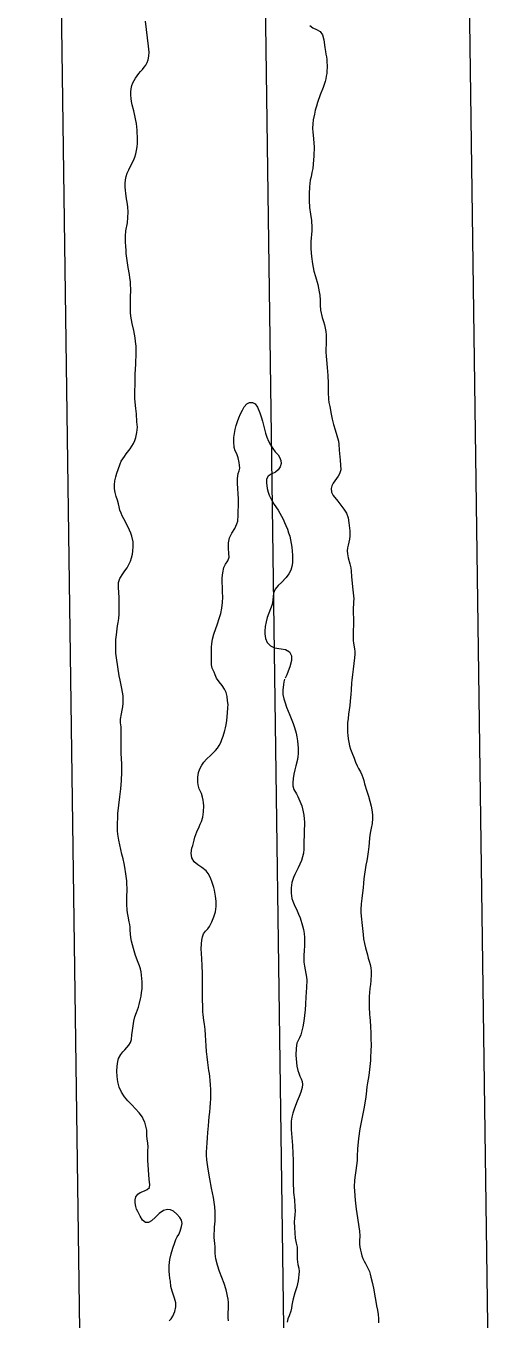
# Model space of a CAD drawing. Header units: metres. Extents: x 479526 to 481925, y 6484265 to 6487890.
# Drawn here: x 481283.66 to 481301.28, y 6486978.52 to 6487026.09 of the extents above; entities that cross this region are included whole.
import ezdxf

# ---------------------------------------------------------------- set-up
doc = ezdxf.new("R2010")
doc.units = ezdxf.units.M
doc.header["$LTSCALE"] = 0.5
doc.header["$MEASUREMENT"] = 0
doc.layers.add('isookk', color=7, linetype='CONTINUOUS')
doc.layers.add('uus kanal', color=7, linetype='CONTINUOUS')

msp = doc.modelspace()

# ---------------------------------------------------------------- linework, layer by layer
at = {"layer": 'isookk', "color": 1, "elevation": -1.5}
for points in [[(481288.9242, 6486978.4929), (481289.0007, 6486978.5669), (481289.0588, 6486978.6562), (481289.1396, 6486978.8312), (481289.175, 6486979.0056), (481289.1698, 6486979.149), (481289.1272, 6486979.3236), (481289.0372, 6486979.5776), (481288.9903, 6486979.7511), (481288.9699, 6486979.946), (481288.956, 6486980.0511), (481288.9342, 6486980.1947), (481288.9248, 6486980.3041), (481288.9217, 6486980.4138), (481288.9247, 6486980.5235), (481288.9338, 6486980.633), (481288.9489, 6486980.7418), (481288.994, 6486980.9569), (481289.0557, 6486981.1676), (481289.1297, 6486981.3744), (481289.1719, 6486981.4757), (481289.2198, 6486981.5747), (481289.2769, 6486981.6686), (481289.3364, 6486981.7859), (481289.3848, 6486981.9548), (481289.4021, 6486982.0737), (481289.375, 6486982.1902), (481289.3165, 6486982.2949), (481289.2133, 6486982.417), (481289.0889, 6486982.5173), (481288.9794, 6486982.5666), (481288.8636, 6486982.5787), (481288.7229, 6486982.5478), (481288.5634, 6486982.4398), (481288.426, 6486982.3047), (481288.2719, 6486982.1627), (481288.1718, 6486982.1097), (481288.0596, 6486982.1056), (481287.9478, 6486982.1899), (481287.8615, 6486982.3355), (481287.774, 6486982.509), (481287.7315, 6486982.5996), (481287.6973, 6486982.6938), (481287.6707, 6486982.8319), (481287.6733, 6486982.9442), (481287.7042, 6486983.0521), (481287.7701, 6486983.1432), (481287.8635, 6486983.2058), (481288.0207, 6486983.2669), (481288.1224, 6486983.3147), (481288.1991, 6486983.396), (481288.2149, 6486983.5067), (481288.1972, 6486983.6834), (481288.1674, 6486984.0373), (481288.1483, 6486984.3919), (481288.148, 6486984.7473), (481288.1524, 6486984.878), (481288.143, 6486985.0307), (481288.116, 6486985.1637), (481288.1093, 6486985.302), (481288.0997, 6486985.5022), (481288.0841, 6486985.601), (481288.0604, 6486985.6983), (481288.0284, 6486985.7931), (481287.9881, 6486985.8847), (481287.9401, 6486985.9726), (481287.8245, 6486986.1368), (481287.6917, 6486986.2868), (481287.5513, 6486986.4293), (481287.4125, 6486986.5733), (481287.2845, 6486986.7273), (481287.175, 6486986.8954), (481287.0922, 6486987.0781), (481287.0378, 6486987.2713), (481287.0101, 6486987.4702), (481287.0044, 6486987.6703), (481287.0154, 6486987.8506), (481287.0383, 6486988.0257), (481287.0689, 6486988.135), (481287.1504, 6486988.2846), (481287.2212, 6486988.3735), (481287.298, 6486988.4571), (481287.3758, 6486988.5398), (481287.4493, 6486988.6262), (481287.5102, 6486988.7219), (481287.5427, 6486988.831), (481287.5576, 6486988.9996), (481287.575, 6486989.1679), (481287.5981, 6486989.3357), (481287.6292, 6486989.5019), (481287.6703, 6486989.6662), (481287.7234, 6486989.8269), (481287.7958, 6486990.0171), (481287.8248, 6486990.1189), (481287.8712, 6486990.3252), (481287.8917, 6486990.4289), (481287.9144, 6486990.5588), (481287.9315, 6486990.6898), (481287.9393, 6486990.8216), (481287.9371, 6486990.9536), (481287.9272, 6486991.0787), (481287.9143, 6486991.1963), (481287.8949, 6486991.313), (481287.8686, 6486991.4283), (481287.835, 6486991.5418), (481287.7887, 6486991.664), (481287.694, 6486991.9212), (481287.6105, 6486992.1822), (481287.5747, 6486992.3146), (481287.5442, 6486992.4481), (481287.5202, 6486992.583), (481287.5038, 6486992.7191), (481287.4961, 6486992.8561), (481287.4887, 6486992.9583), (481287.4758, 6486993.0603), (481287.4589, 6486993.1615), (481287.4215, 6486993.3633), (481287.3992, 6486993.4902), (481287.3841, 6486993.6008), (481287.3693, 6486993.7901), (481287.3643, 6486993.98), (481287.367, 6486994.1405), (481287.377, 6486994.2716), (481287.3836, 6486994.4004), (481287.3761, 6486994.5305), (481287.3663, 6486994.6605), (481287.3365, 6486994.9195), (481287.2958, 6486995.1683), (481287.2694, 6486995.3036), (481287.232, 6486995.4752), (481287.1914, 6486995.6461), (481287.1493, 6486995.8166), (481287.1092, 6486995.9876), (481287.0739, 6486996.1598), (481287.0417, 6486996.3728), (481287.0305, 6486996.4997), (481287.0256, 6486996.6272), (481287.0263, 6486996.7545), (481287.0382, 6486997.0091), (481287.0449, 6486997.1379), (481287.0735, 6486997.443), (481287.1096, 6486997.747), (481287.1448, 6486998.0511), (481287.1719, 6486998.3563), (481287.1842, 6486998.6623), (481287.1855, 6486998.8155), (481287.1812, 6486998.9775), (481287.1702, 6486999.1394), (481287.1611, 6486999.3724), (481287.1615, 6486999.4857), (481287.1641, 6486999.7657), (481287.1669, 6487000.0458), (481287.1642, 6487000.1856), (481287.1566, 6487000.3257), (481287.1427, 6487000.4651), (481287.1389, 6487000.6), (481287.1683, 6487000.7998), (481287.1949, 6487000.9319), (481287.2185, 6487001.0646), (481287.2343, 6487001.1985), (481287.2395, 6487001.3332), (481287.2329, 6487001.4679), (481287.2149, 6487001.6015), (481287.1889, 6487001.7336), (481287.1502, 6487001.9156), (481287.1266, 6487002.034), (481287.094, 6487002.1997), (481287.0334, 6487002.5311), (481286.9867, 6487002.865), (481286.9717, 6487003.0328), (481286.9638, 6487003.201), (481286.9635, 6487003.3696), (481286.9709, 6487003.5378), (481286.9853, 6487003.7057), (481287.0304, 6487004.0396), (481287.0495, 6487004.154), (481287.0724, 6487004.307), (481287.0868, 6487004.461), (481287.0937, 6487004.6156), (481287.0922, 6487004.9249), (481287.0883, 6487005.0794), (481287.0738, 6487005.2634), (481287.058, 6487005.4474), (481287.0685, 6487005.6318), (481287.1146, 6487005.7787), (481287.2217, 6487005.9497), (481287.301, 6487006.0584), (481287.3774, 6487006.1694), (481287.4455, 6487006.2857), (481287.5018, 6487006.4083), (481287.5447, 6487006.5361), (481287.5746, 6487006.6675), (481287.5918, 6487006.7864), (481287.6066, 6487006.9557), (481287.6026, 6487007.1297), (481287.5561, 6487007.3368), (481287.5158, 6487007.4466), (481287.4691, 6487007.5539), (481287.3642, 6487007.7632), (481287.255, 6487007.9701), (481287.203, 6487008.0748), (481287.1563, 6487008.1821), (481287.1178, 6487008.2929), (481287.0918, 6487008.4071), (481287.0684, 6487008.5152), (481287.0265, 6487008.6549), (481286.9807, 6487008.7931), (481286.9411, 6487008.9333), (481286.9158, 6487009.0771), (481286.911, 6487009.223), (481286.9266, 6487009.3684), (481286.96, 6487009.5104), (481287.0039, 6487009.6493), (481287.0526, 6487009.7865), (481287.1216, 6487009.9901), (481287.1668, 6487010.0932), (481287.2808, 6487010.265), (481287.3509, 6487010.3578), (481287.4906, 6487010.5439), (481287.5561, 6487010.6401), (481287.6159, 6487010.7401), (481287.6667, 6487010.8448), (481287.7046, 6487010.9552), (481287.7379, 6487011.144), (481287.7513, 6487011.2434), (481287.7573, 6487011.3437), (481287.7408, 6487011.5289), (481287.7231, 6487011.8265), (481287.7067, 6487012.0246), (481287.6796, 6487012.2545), (481287.6667, 6487012.3905), (481287.6598, 6487012.5271), (481287.664, 6487012.6639), (481287.6724, 6487012.9115), (481287.6752, 6487013.1015), (481287.6819, 6487013.2915), (481287.693, 6487013.476), (481287.7026, 6487013.6556), (481287.7058, 6487013.7962), (481287.7093, 6487013.9275), (481287.7119, 6487014.19), (481287.7083, 6487014.3214), (481287.6946, 6487014.4902), (481287.6765, 6487014.6236), (481287.6528, 6487014.7562), (481287.6243, 6487014.8879), (481287.5626, 6487015.15), (481287.5358, 6487015.282), (481287.5153, 6487015.4151), (481287.5044, 6487015.5495), (481287.5034, 6487015.6843), (481287.5065, 6487015.8528), (481287.5098, 6487016.1688), (481287.5114, 6487016.3268), (481287.5123, 6487016.4315), (481287.5089, 6487016.5617), (481287.5002, 6487016.6919), (481287.4862, 6487016.8214), (481287.4675, 6487016.9504), (481287.4228, 6487017.2073), (481287.3805, 6487017.4645), (481287.351, 6487017.7236), (481287.3403, 6487017.8535), (481287.3333, 6487017.9642), (481287.3187, 6487018.1609), (481287.3177, 6487018.3592), (481287.3391, 6487018.5565), (481287.3897, 6487018.8496), (481287.4122, 6487019.0467), (481287.4162, 6487019.2451), (481287.4009, 6487019.4428), (481287.3794, 6487019.603), (481287.3609, 6487019.7333), (481287.3352, 6487019.936), (481287.324, 6487020.0376), (481287.3141, 6487020.1668), (481287.3129, 6487020.2965), (481287.323, 6487020.4258), (481287.347, 6487020.5533), (481287.3864, 6487020.677), (481287.4379, 6487020.796), (481287.4964, 6487020.9115), (481287.6116, 6487021.1437), (481287.6603, 6487021.264), (481287.7002, 6487021.3873), (481287.7306, 6487021.5133), (481287.751, 6487021.6412), (481287.7614, 6487021.7705), (481287.7629, 6487021.9), (481287.7581, 6487022.0294), (481287.7522, 6487022.1372), (481287.7453, 6487022.2552), (481287.7347, 6487022.3789), (481287.7209, 6487022.4964), (481287.7032, 6487022.6134), (481287.6815, 6487022.7297), (481287.6288, 6487022.9604), (481287.5722, 6487023.1902), (481287.5476, 6487023.306), (481287.529, 6487023.4229), (481287.5193, 6487023.541), (481287.5209, 6487023.6595), (481287.5341, 6487023.7772), (481287.5582, 6487023.8952), (481287.5913, 6487023.9914), (481287.6355, 6487024.083), (481287.6881, 6487024.1699), (481287.7466, 6487024.2529), (481287.8095, 6487024.3326), (481287.8761, 6487024.4092), (481287.9446, 6487024.4861), (481288.01, 6487024.5656), (481288.069, 6487024.6502), (481288.1187, 6487024.7406), (481288.1564, 6487024.8368), (481288.1849, 6487024.979), (481288.1867, 6487025.1186), (481288.1708, 6487025.348), (481288.1343, 6487025.6531), (481288.0927, 6487025.9573), (481288.0595, 6487026.2627)], [(481294.0955, 6487026.1061), (481294.2115, 6487026.0152), (481294.345, 6487025.9521), (481294.4735, 6487025.8803), (481294.5584, 6487025.7605), (481294.6088, 6487025.5705), (481294.6491, 6487025.2917), (481294.6719, 6487025.1483), (481294.6893, 6487025.0486), (481294.7056, 6487024.9486), (481294.7191, 6487024.8482), (481294.7286, 6487024.7475), (481294.7336, 6487024.6463), (481294.7335, 6487024.5451), (481294.7283, 6487024.4441), (481294.718, 6487024.3434), (481294.7027, 6487024.2433), (481294.6825, 6487024.144), (481294.6574, 6487024.046), (481294.5834, 6487023.8272), (481294.4801, 6487023.5508), (481294.381, 6487023.2728), (481294.3369, 6487023.1319), (481294.2979, 6487022.9896), (481294.2644, 6487022.8458), (481294.2259, 6487022.6377), (481294.2079, 6487022.4851), (481294.2006, 6487022.3318), (481294.2059, 6487022.1783), (481294.2179, 6487022.0744), (481294.2365, 6487021.936), (481294.2554, 6487021.6249), (481294.2504, 6487021.3132), (481294.2247, 6487021.0027), (481294.204, 6487020.8484), (481294.1768, 6487020.6949), (481294.1409, 6487020.5432), (481294.1135, 6487020.4204), (481294.0943, 6487020.296), (481294.0815, 6487020.171), (481294.07, 6487019.9198), (481294.0729, 6487019.6683), (481294.0893, 6487019.4175), (481294.1216, 6487019.1681), (481294.1534, 6487018.9388), (481294.1669, 6487018.6823), (481294.1659, 6487018.5541), (481294.1601, 6487018.4258), (481294.1484, 6487018.2981), (481294.1386, 6487018.1621), (481294.1361, 6487018.0254), (481294.1389, 6487017.8888), (481294.1571, 6487017.6162), (481294.1919, 6487017.3451), (481294.2459, 6487017.077), (481294.3006, 6487016.8774), (481294.3858, 6487016.5821), (481294.4175, 6487016.4509), (481294.4436, 6487016.3183), (481294.4623, 6487016.1845), (481294.4728, 6487016.0119), (481294.4751, 6487015.8274), (481294.4888, 6487015.6433), (481294.551, 6487015.3734), (481294.5995, 6487015.2217), (481294.6342, 6487015.1025), (481294.6641, 6487014.982), (481294.6864, 6487014.8597), (481294.6993, 6487014.7362), (481294.703, 6487014.6118), (481294.6927, 6487014.3637), (481294.6876, 6487014.2397), (481294.6882, 6487014.0967), (481294.696, 6487013.9537), (481294.7078, 6487013.8113), (481294.7348, 6487013.5266), (481294.76, 6487013.2418), (481294.7752, 6487012.9562), (481294.7764, 6487012.7351), (481294.7754, 6487012.6109), (481294.7829, 6487012.3628), (481294.7983, 6487012.2394), (481294.8314, 6487012.1003), (481294.8821, 6487011.8208), (481294.9209, 6487011.6354), (481294.9732, 6487011.4408), (481295.0346, 6487011.2361), (481295.0953, 6487011.0311), (481295.1465, 6487010.8235), (481295.1632, 6487010.7177), (481295.1803, 6487010.4927), (481295.2121, 6487010.1203), (481295.2343, 6487009.7658), (481295.194, 6487009.6214), (481295.1398, 6487009.5326), (481295.079, 6487009.4482), (481295.0174, 6487009.3646), (481294.9597, 6487009.2782), (481294.9116, 6487009.1858), (481294.8809, 6487009.0862), (481294.8976, 6487008.9521), (481294.9603, 6487008.8319), (481295.1218, 6487008.6141), (481295.2353, 6487008.4732), (481295.3453, 6487008.3296), (481295.4431, 6487008.1775), (481295.5118, 6487008.01), (481295.5361, 6487007.8279), (481295.5655, 6487007.531), (481295.5669, 6487007.3272), (481295.5533, 6487007.2191), (481295.5327, 6487007.1122), (481295.5084, 6487007.006), (481295.4868, 6487006.8993), (481295.4743, 6487006.791), (481295.4777, 6487006.6819), (481295.5046, 6487006.5318), (481295.5646, 6487006.3111), (481295.6029, 6487006.1635), (481295.6203, 6487006.0415), (481295.6303, 6487005.8498), (481295.6637, 6487005.468), (481295.7068, 6487005.135), (481295.713, 6487005.0295), (481295.7088, 6487004.9242), (481295.7018, 6487004.8192), (481295.6961, 6487004.714), (481295.6937, 6487004.6087), (481295.695, 6487004.5034), (481295.7011, 6487004.3091), (481295.6971, 6487004.0289), (481295.6924, 6487003.9044), (481295.6878, 6487003.8027), (481295.6862, 6487003.701), (481295.6888, 6487003.5993), (481295.6961, 6487003.4978), (481295.7076, 6487003.3967), (481295.736, 6487003.1953), (481295.747, 6487003.094), (481295.7514, 6487002.9923), (481295.7437, 6487002.855), (481295.7206, 6487002.6505), (481295.6928, 6487002.4465), (481295.6667, 6487002.2424), (481295.6447, 6487002.0377), (481295.635, 6487001.9353), (481295.6127, 6487001.6795), (481295.5996, 6487001.5089), (481295.5925, 6487001.3994), (481295.5821, 6487001.2719), (481295.5643, 6487001.1108), (481295.5428, 6487000.9502), (481295.5209, 6487000.7896), (481295.5013, 6487000.6288), (481295.4867, 6487000.4674), (481295.4797, 6487000.3053), (481295.4839, 6487000.12), (481295.493, 6487000.0158), (481295.5078, 6486999.8863), (481295.5283, 6486999.7575), (481295.5565, 6486999.6302), (481295.5929, 6486999.5049), (481295.6372, 6486999.3822), (481295.7248, 6486999.1706), (481295.7819, 6486999.029), (481295.8385, 6486998.8872), (481295.8817, 6486998.7932), (481295.9562, 6486998.6661), (481296.0085, 6486998.5571), (481296.0426, 6486998.4577), (481296.0794, 6486998.3459), (481296.1108, 6486998.2325), (481296.1948, 6486997.9594), (481296.2541, 6486997.7785), (481296.3076, 6486997.5958), (481296.3499, 6486997.41), (481296.3736, 6486997.2674), (481296.3978, 6486997.0912), (481296.4067, 6486996.949), (481296.3932, 6486996.77), (481296.3584, 6486996.594), (481296.32, 6486996.4187), (481296.2925, 6486996.2413), (481296.2768, 6486996.0626), (481296.2654, 6486995.9254), (481296.2426, 6486995.7267), (481296.2185, 6486995.5622), (481296.1908, 6486995.3983), (481296.1617, 6486995.2347), (481296.1334, 6486995.071), (481296.1083, 6486994.9067), (481296.0874, 6486994.7418), (481296.0703, 6486994.5765), (481296.0549, 6486994.4111), (481296.035, 6486994.2256), (481296.0108, 6486994.0201), (481295.9871, 6486993.8147), (481295.9719, 6486993.6083), (481295.9716, 6486993.5047), (481295.9852, 6486993.3618), (481296.0189, 6486993.0273), (481296.0526, 6486992.693), (481296.0754, 6486992.5265), (481296.104, 6486992.3608), (481296.1402, 6486992.1968), (481296.2119, 6486991.9396), (481296.2477, 6486991.824), (481296.2831, 6486991.7063), (481296.313, 6486991.587), (481296.3361, 6486991.4663), (481296.3513, 6486991.3442), (481296.3579, 6486991.2214), (481296.3431, 6486990.9994), (481296.3224, 6486990.8546), (481296.3018, 6486990.7098), (481296.2863, 6486990.5643), (481296.2802, 6486990.4181), (481296.2804, 6486990.2666), (481296.2847, 6486990.0151), (481296.2954, 6486989.7639), (481296.3043, 6486989.6385), (481296.3119, 6486989.5267), (481296.3259, 6486989.303), (481296.3377, 6486989.0792), (481296.3456, 6486988.8552), (481296.3476, 6486988.6311), (481296.3425, 6486988.407), (481296.3307, 6486988.1831), (481296.3229, 6486988.0648), (481296.3145, 6486987.9536), (481296.3044, 6486987.8427), (481296.2926, 6486987.7319), (481296.279, 6486987.6213), (481296.2637, 6486987.511), (481296.2167, 6486987.2356), (481296.1939, 6486987.0969), (481296.1806, 6486986.9568), (481296.1687, 6486986.8277), (481296.1453, 6486986.6441), (481296.0809, 6486986.2792), (481296.0057, 6486985.9168), (481295.9344, 6486985.5534), (481295.8818, 6486985.1867), (481295.8511, 6486984.8177), (481295.8404, 6486984.5403), (481295.8336, 6486984.3817), (481295.8182, 6486984.2014), (481295.7929, 6486984.0222), (481295.7635, 6486983.8438), (481295.74, 6486983.6644), (481295.7313, 6486983.417), (481295.7357, 6486983.2596), (481295.7659, 6486982.9239), (481295.8027, 6486982.5982), (481295.8451, 6486982.2732), (481295.8955, 6486981.9492), (481295.9241, 6486981.7878), (481295.93, 6486981.612), (481295.9214, 6486981.4366), (481295.9279, 6486981.3034), (481295.9408, 6486981.1972), (481295.9594, 6486981.0918), (481295.9837, 6486980.9876), (481296.0143, 6486980.8851), (481296.0515, 6486980.7848), (481296.0954, 6486980.6871), (481296.1445, 6486980.5921), (481296.1961, 6486980.4984), (481296.2453, 6486980.4034), (481296.2877, 6486980.305), (481296.3213, 6486980.2033), (481296.3463, 6486980.101), (481296.3969, 6486979.8617), (481296.4458, 6486979.6284), (481296.4906, 6486979.3944), (481296.5108, 6486979.277), (481296.5509, 6486979.042), (481296.5795, 6486978.8856), (481296.6054, 6486978.7289), (481296.6208, 6486978.5707), (481296.6186, 6486978.4117)]]:
    msp.add_lwpolyline(points, dxfattribs=at)
at = {"layer": 'isookk', "color": 30, "elevation": -2}
for points in [[(481291.1108, 6486978.495), (481291.1015, 6486978.5976), (481291.0963, 6486978.7007), (481291.1, 6486978.8038), (481291.1077, 6486978.9231), (481291.1105, 6486979.0428), (481291.1065, 6486979.1623), (481291.0946, 6486979.2815), (481291.0751, 6486979.3995), (481291.049, 6486979.5163), (481291.0173, 6486979.6317), (481290.943, 6486979.8591), (481290.8617, 6486980.0841), (481290.7808, 6486980.3092), (481290.7048, 6486980.536), (481290.6369, 6486980.7655), (481290.6152, 6486980.9696), (481290.6141, 6486981.0926), (481290.6142, 6486981.2157), (481290.6097, 6486981.3386), (481290.5817, 6486981.5531), (481290.5825, 6486981.6845), (481290.5965, 6486981.815), (481290.5887, 6486981.9369), (481290.6142, 6486982.1511), (481290.6216, 6486982.3269), (481290.6172, 6486982.5024), (481290.6034, 6486982.6775), (481290.554, 6486983.0252), (481290.4869, 6486983.3698), (481290.4163, 6486983.7138), (481290.3546, 6486984.0595), (481290.3143, 6486984.4088), (481290.3045, 6486984.5841), (481290.3039, 6486984.6916), (481290.3083, 6486984.8644), (481290.318, 6486985.0289), (481290.3364, 6486985.2143), (481290.3505, 6486985.4116), (481290.3692, 6486985.6618), (481290.3846, 6486985.8283), (481290.4007, 6486985.9948), (481290.4165, 6486986.1614), (481290.4313, 6486986.328), (481290.4441, 6486986.4948), (481290.4539, 6486986.6618), (481290.4593, 6486986.829), (481290.4587, 6486986.9963), (481290.451, 6486987.1634), (481290.4368, 6486987.3302), (481290.4204, 6486987.4741), (481290.4052, 6486987.5868), (481290.3903, 6486987.6914), (481290.3747, 6486987.791), (481290.3453, 6486987.9906), (481290.321, 6486988.1909), (481290.303, 6486988.3918), (481290.29, 6486988.5931), (481290.2791, 6486988.7945), (481290.2661, 6486988.9959), (481290.248, 6486989.1969), (481290.2221, 6486989.3969), (481290.2026, 6486989.5262), (481290.1884, 6486989.6458), (481290.1777, 6486989.7496), (481290.1694, 6486989.8536), (481290.1612, 6486990.0213), (481290.157, 6486990.3274), (481290.1571, 6486990.6332), (481290.1561, 6486990.9389), (481290.1506, 6486991.2447), (481290.1388, 6486991.5504), (481290.1253, 6486991.7973), (481290.1108, 6486991.9898), (481290.1033, 6486992.1657), (481290.1108, 6486992.3418), (481290.1291, 6486992.4885), (481290.1527, 6486992.6057), (481290.194, 6486992.7179), (481290.2601, 6486992.8175), (481290.3431, 6486992.9034), (481290.4067, 6486992.9867), (481290.4973, 6486993.1596), (481290.571, 6486993.3407), (481290.6244, 6486993.5285), (481290.6545, 6486993.7217), (481290.6549, 6486993.917), (481290.6303, 6486994.0949), (481290.5915, 6486994.315), (481290.5661, 6486994.4239), (481290.5356, 6486994.5313), (481290.4997, 6486994.6372), (481290.4582, 6486994.7409), (481290.4102, 6486994.8418), (481290.3541, 6486994.9386), (481290.285, 6486995.027), (481290.124, 6486995.1507), (481289.9791, 6486995.2484), (481289.8456, 6486995.3617), (481289.7548, 6486995.5112), (481289.7322, 6486995.6765), (481289.7639, 6486995.8634), (481289.7919, 6486995.9618), (481289.8202, 6486996.06), (481289.8436, 6486996.1596), (481289.873, 6486996.2735), (481289.9088, 6486996.369), (481289.9491, 6486996.4626), (481290.0321, 6486996.6487), (481290.0712, 6486996.7427), (481290.1107, 6486996.8498), (481290.1582, 6486997.0084), (481290.1833, 6486997.1985), (481290.197, 6486997.4157), (481290.1919, 6486997.5248), (481290.1772, 6486997.6327), (481290.1533, 6486997.7389), (481290.1104, 6486997.8692), (481290.0315, 6486998.0486), (481289.9902, 6486998.1893), (481289.9795, 6486998.2947), (481289.9791, 6486998.4724), (481290.0078, 6486998.6478), (481290.055, 6486998.7839), (481290.1218, 6486998.9116), (481290.2057, 6486999.0289), (481290.3029, 6486999.1352), (481290.4617, 6486999.284), (481290.5468, 6486999.3657), (481290.6276, 6486999.4516), (481290.7017, 6486999.5436), (481290.767, 6486999.6419), (481290.8227, 6486999.7462), (481290.8685, 6486999.855), (481290.9123, 6486999.9859), (481290.9685, 6487000.1893), (481290.9938, 6487000.2916), (481291.0184, 6487000.3943), (481291.0455, 6487000.5554), (481291.0661, 6487000.8342), (481291.0813, 6487001.02), (481291.0917, 6487001.146), (481291.0667, 6487001.2766), (481291.0528, 6487001.4438), (481291.0183, 6487001.5823), (481290.9605, 6487001.7033), (481290.8712, 6487001.8458), (481290.769, 6487001.9792), (481290.6691, 6487002.1142), (481290.6197, 6487002.23), (481290.5821, 6487002.3357), (481290.5117, 6487002.4847), (481290.4849, 6487002.6051), (481290.4817, 6487002.7336), (481290.477, 6487002.9909), (481290.4817, 6487003.2484), (481290.4915, 6487003.3768), (481290.5176, 6487003.5422), (481290.5704, 6487003.7357), (481290.7044, 6487004.1126), (481290.7704, 6487004.3015), (481290.8267, 6487004.4935), (481290.8677, 6487004.6896), (481290.8904, 6487004.8885), (481290.8961, 6487005.0887), (481290.8902, 6487005.2887), (481290.8833, 6487005.4867), (481290.8793, 6487005.6097), (481290.881, 6487005.8001), (481290.8983, 6487005.9896), (481290.9412, 6487006.1749), (481291.0017, 6487006.3043), (481291.0839, 6487006.4211), (481291.1298, 6487006.5554), (481291.1233, 6487006.6981), (481291.1058, 6487006.8899), (481291.1105, 6487007.0824), (481291.1496, 6487007.271), (481291.2328, 6487007.4447), (481291.3347, 6487007.6083), (481291.4144, 6487007.7837), (481291.4493, 6487007.8832), (481291.4656, 6487008.0982), (481291.467, 6487008.2207), (481291.4763, 6487008.4654), (481291.4747, 6487008.7077), (481291.4668, 6487008.8938), (481291.4551, 6487009.0797), (481291.4442, 6487009.2656), (481291.4411, 6487009.4518), (481291.4681, 6487009.636), (481291.5004, 6487009.7334), (481291.519, 6487009.8344), (481291.5155, 6487009.937), (481291.501, 6487010.0385), (481291.4687, 6487010.2108), (481291.4126, 6487010.3548), (481291.3556, 6487010.4647), (481291.3144, 6487010.5897), (481291.2989, 6487010.8136), (481291.3082, 6487010.9629), (481291.3283, 6487011.1111), (481291.3574, 6487011.2578), (481291.3946, 6487011.4027), (481291.4393, 6487011.5454), (481291.4914, 6487011.6855), (481291.5508, 6487011.8227), (481291.6163, 6487011.9573), (481291.6872, 6487012.0888), (481291.7797, 6487012.201), (481291.8803, 6487012.251), (481291.9916, 6487012.2494), (481292.0887, 6487012.1924), (481292.1759, 6487012.0707), (481292.2634, 6487011.8637), (481292.3119, 6487011.722), (481292.3536, 6487011.5637), (481292.431, 6487011.2649), (481292.4722, 6487011.1162), (481292.5192, 6487010.9692), (481292.5763, 6487010.8257), (481292.6475, 6487010.6883), (481292.7328, 6487010.5594), (481292.828, 6487010.4378), (481292.929, 6487010.3211), (481292.9845, 6487010.2347), (481293.032, 6487010.1172), (481293.0474, 6487010.0029), (481293.0084, 6487009.8783), (481292.9343, 6487009.7705), (481292.835, 6487009.6855), (481292.6788, 6487009.6072), (481292.5707, 6487009.5338), (481292.5033, 6487009.4225), (481292.504, 6487009.2918), (481292.5344, 6487009.0791), (481292.5646, 6487008.9551), (481292.6079, 6487008.8352), (481292.6621, 6487008.7199), (481292.7244, 6487008.609), (481292.792, 6487008.5011), (481292.9289, 6487008.2866), (481293.0575, 6487008.0666), (481293.1159, 6487007.9536), (481293.1701, 6487007.8385), (481293.22, 6487007.7214), (481293.2734, 6487007.5835), (481293.318, 6487007.4566), (481293.3571, 6487007.328), (481293.3894, 6487007.1974), (481293.4143, 6487007.0652), (481293.4311, 6487006.9316), (481293.4592, 6487006.6281), (481293.4621, 6487006.4912), (481293.4561, 6487006.3542), (481293.4369, 6487006.2184), (481293.3981, 6487006.0865), (481293.3291, 6487005.9487), (481293.233, 6487005.8115), (481293.0592, 6487005.6297), (481292.9382, 6487005.5138), (481292.8285, 6487005.3872), (481292.7594, 6487005.2335), (481292.7415, 6487004.9813), (481292.7076, 6487004.8161), (481292.6553, 6487004.6559), (481292.5941, 6487004.499), (481292.5349, 6487004.3413), (481292.4879, 6487004.1792), (481292.4578, 6487004.0132), (481292.4465, 6487003.8448), (481292.4474, 6487003.7379), (481292.4718, 6487003.574), (481292.5351, 6487003.4206), (481292.6468, 6487003.2978), (481292.796, 6487003.225), (481293.0425, 6487003.1876), (481293.2067, 6487003.1645), (481293.3514, 6487003.0824), (481293.4238, 6487002.9327), (481293.4275, 6487002.7667), (481293.364, 6487002.526), (481293.3044, 6487002.3711), (481293.2523, 6487002.2375), (481293.1923, 6487002.1168), (481293.1923, 6487002.1168)], [(481293.1715, 6487002.0715), (481293.1435, 6487001.9753), (481293.1254, 6487001.8769), (481293.1007, 6487001.6765), (481293.1103, 6487001.5152), (481293.1413, 6487001.3568), (481293.1868, 6487001.2021), (481293.2412, 6487001.0503), (481293.3619, 6487000.7513), (481293.4806, 6487000.4513), (481293.5343, 6487000.2992), (481293.594, 6487000.0899), (481293.6213, 6486999.9524), (481293.6413, 6486999.8135), (481293.6557, 6486999.6739), (481293.6671, 6486999.5379), (481293.6726, 6486999.4354), (481293.6712, 6486999.3327), (481293.6614, 6486999.2303), (481293.6437, 6486999.1292), (481293.5873, 6486998.8946), (481293.547, 6486998.7387), (481293.5103, 6486998.582), (481293.4825, 6486998.4233), (481293.4683, 6486998.2629), (481293.4674, 6486998.1568), (481293.515, 6486998.0246), (481293.6074, 6486997.8614), (481293.6581, 6486997.7583), (481293.734, 6486997.5886), (481293.7985, 6486997.4143), (481293.8568, 6486997.1983), (481293.8781, 6486997.0733), (481293.8924, 6486996.9475), (481293.9, 6486996.821), (481293.9008, 6486996.6942), (481293.8955, 6486996.5677), (481293.8887, 6486996.4529), (481293.8835, 6486996.3377), (481293.8808, 6486996.1074), (481293.8831, 6486995.9642), (481293.8799, 6486995.8221), (481293.8619, 6486995.6806), (481293.8299, 6486995.5421), (481293.7855, 6486995.407), (481293.7314, 6486995.2755), (481293.6708, 6486995.1471), (481293.5445, 6486994.8924), (481293.4998, 6486994.7871), (481293.4388, 6486994.6008), (481293.4067, 6486994.4074), (481293.4062, 6486994.2112), (481293.4406, 6486994.0184), (481293.4762, 6486993.9126), (481293.5268, 6486993.7929), (481293.6336, 6486993.5563), (481293.6837, 6486993.4366), (481293.7376, 6486993.2978), (481293.8321, 6486993.0154), (481293.8675, 6486992.8706), (481293.8917, 6486992.7237), (481293.9035, 6486992.5752), (481293.9042, 6486992.4703), (481293.9004, 6486992.3052), (481293.891, 6486992.0693), (481293.8819, 6486991.9518), (481293.8754, 6486991.8115), (481293.8811, 6486991.6708), (481293.897, 6486991.5312), (481293.9201, 6486991.3926), (481293.9726, 6486991.1167), (481293.9881, 6486991.0178), (481293.978, 6486990.7472), (481293.959, 6486990.5761), (481293.9475, 6486990.4046), (481293.9367, 6486990.1253), (481293.9238, 6486989.9176), (481293.9033, 6486989.7105), (481293.8749, 6486989.5044), (481293.8377, 6486989.2995), (481293.8156, 6486989.198), (481293.7904, 6486989.0969), (481293.7609, 6486988.9972), (481293.7178, 6486988.8907), (481293.6649, 6486988.7971), (481293.6188, 6486988.6993), (481293.5994, 6486988.5145), (481293.5863, 6486988.2502), (481293.5905, 6486988.1179), (481293.6024, 6486987.9862), (481293.6212, 6486987.8553), (481293.6556, 6486987.6938), (481293.6889, 6486987.5892), (481293.7295, 6486987.4873), (481293.7731, 6486987.3868), (481293.8126, 6486987.2845), (481293.8341, 6486987.1765), (481293.8193, 6486987.0654), (481293.768, 6486986.8967), (481293.7031, 6486986.733), (481293.6348, 6486986.5709), (481293.5689, 6486986.4077), (481293.5181, 6486986.2665), (481293.4744, 6486986.1228), (481293.4401, 6486985.9765), (481293.417, 6486985.8281), (481293.4064, 6486985.6782), (481293.41, 6486985.5281), (481293.4227, 6486985.3796), (481293.4364, 6486985.2326), (481293.4582, 6486984.9381), (481293.471, 6486984.643), (481293.4791, 6486984.4021), (481293.4789, 6486984.2102), (481293.4841, 6486983.9347), (481293.4856, 6486983.7237), (481293.4846, 6486983.6183), (481293.4848, 6486983.4818), (481293.4915, 6486983.3453), (481293.5021, 6486983.2091), (481293.5306, 6486982.9375), (481293.5522, 6486982.665), (481293.5555, 6486982.5283), (481293.5507, 6486982.3917), (481293.5363, 6486982.2558), (481293.523, 6486982.1264), (481293.5301, 6486981.9273), (481293.5449, 6486981.7287), (481293.5531, 6486981.5318), (481293.5995, 6486981.3431), (481293.6336, 6486981.2014), (481293.6355, 6486980.9591), (481293.6373, 6486980.759), (481293.6599, 6486980.5593), (481293.6946, 6486980.4205), (481293.7029, 6486980.3054), (481293.6975, 6486980.1904), (481293.6847, 6486980.076), (481293.6663, 6486979.9625), (481293.6432, 6486979.8498), (481293.6161, 6486979.738), (481293.5523, 6486979.5168), (481293.4844, 6486979.297), (481293.4546, 6486979.1859), (481293.4325, 6486979.0726), (481293.4227, 6486978.9579), (481293.3985, 6486978.8403), (481293.3334, 6486978.6731), (481293.2904, 6486978.5613), (481293.263, 6486978.4446)]]:
    msp.add_lwpolyline(points, dxfattribs=at)
at = {"layer": 'uus kanal', "color": 5, "ltscale": 0.2}
for points in [[(481291.1582, 6487121.0312), (481295.8092, 6486784.0376)], [(481298.6575, 6487121.1347), (481301.2769, 6486931.3412)], [(481283.6589, 6487120.9277), (481286.2784, 6486931.1342)]]:
    msp.add_lwpolyline(points, dxfattribs=at)

doc.saveas('drawing.dxf')
